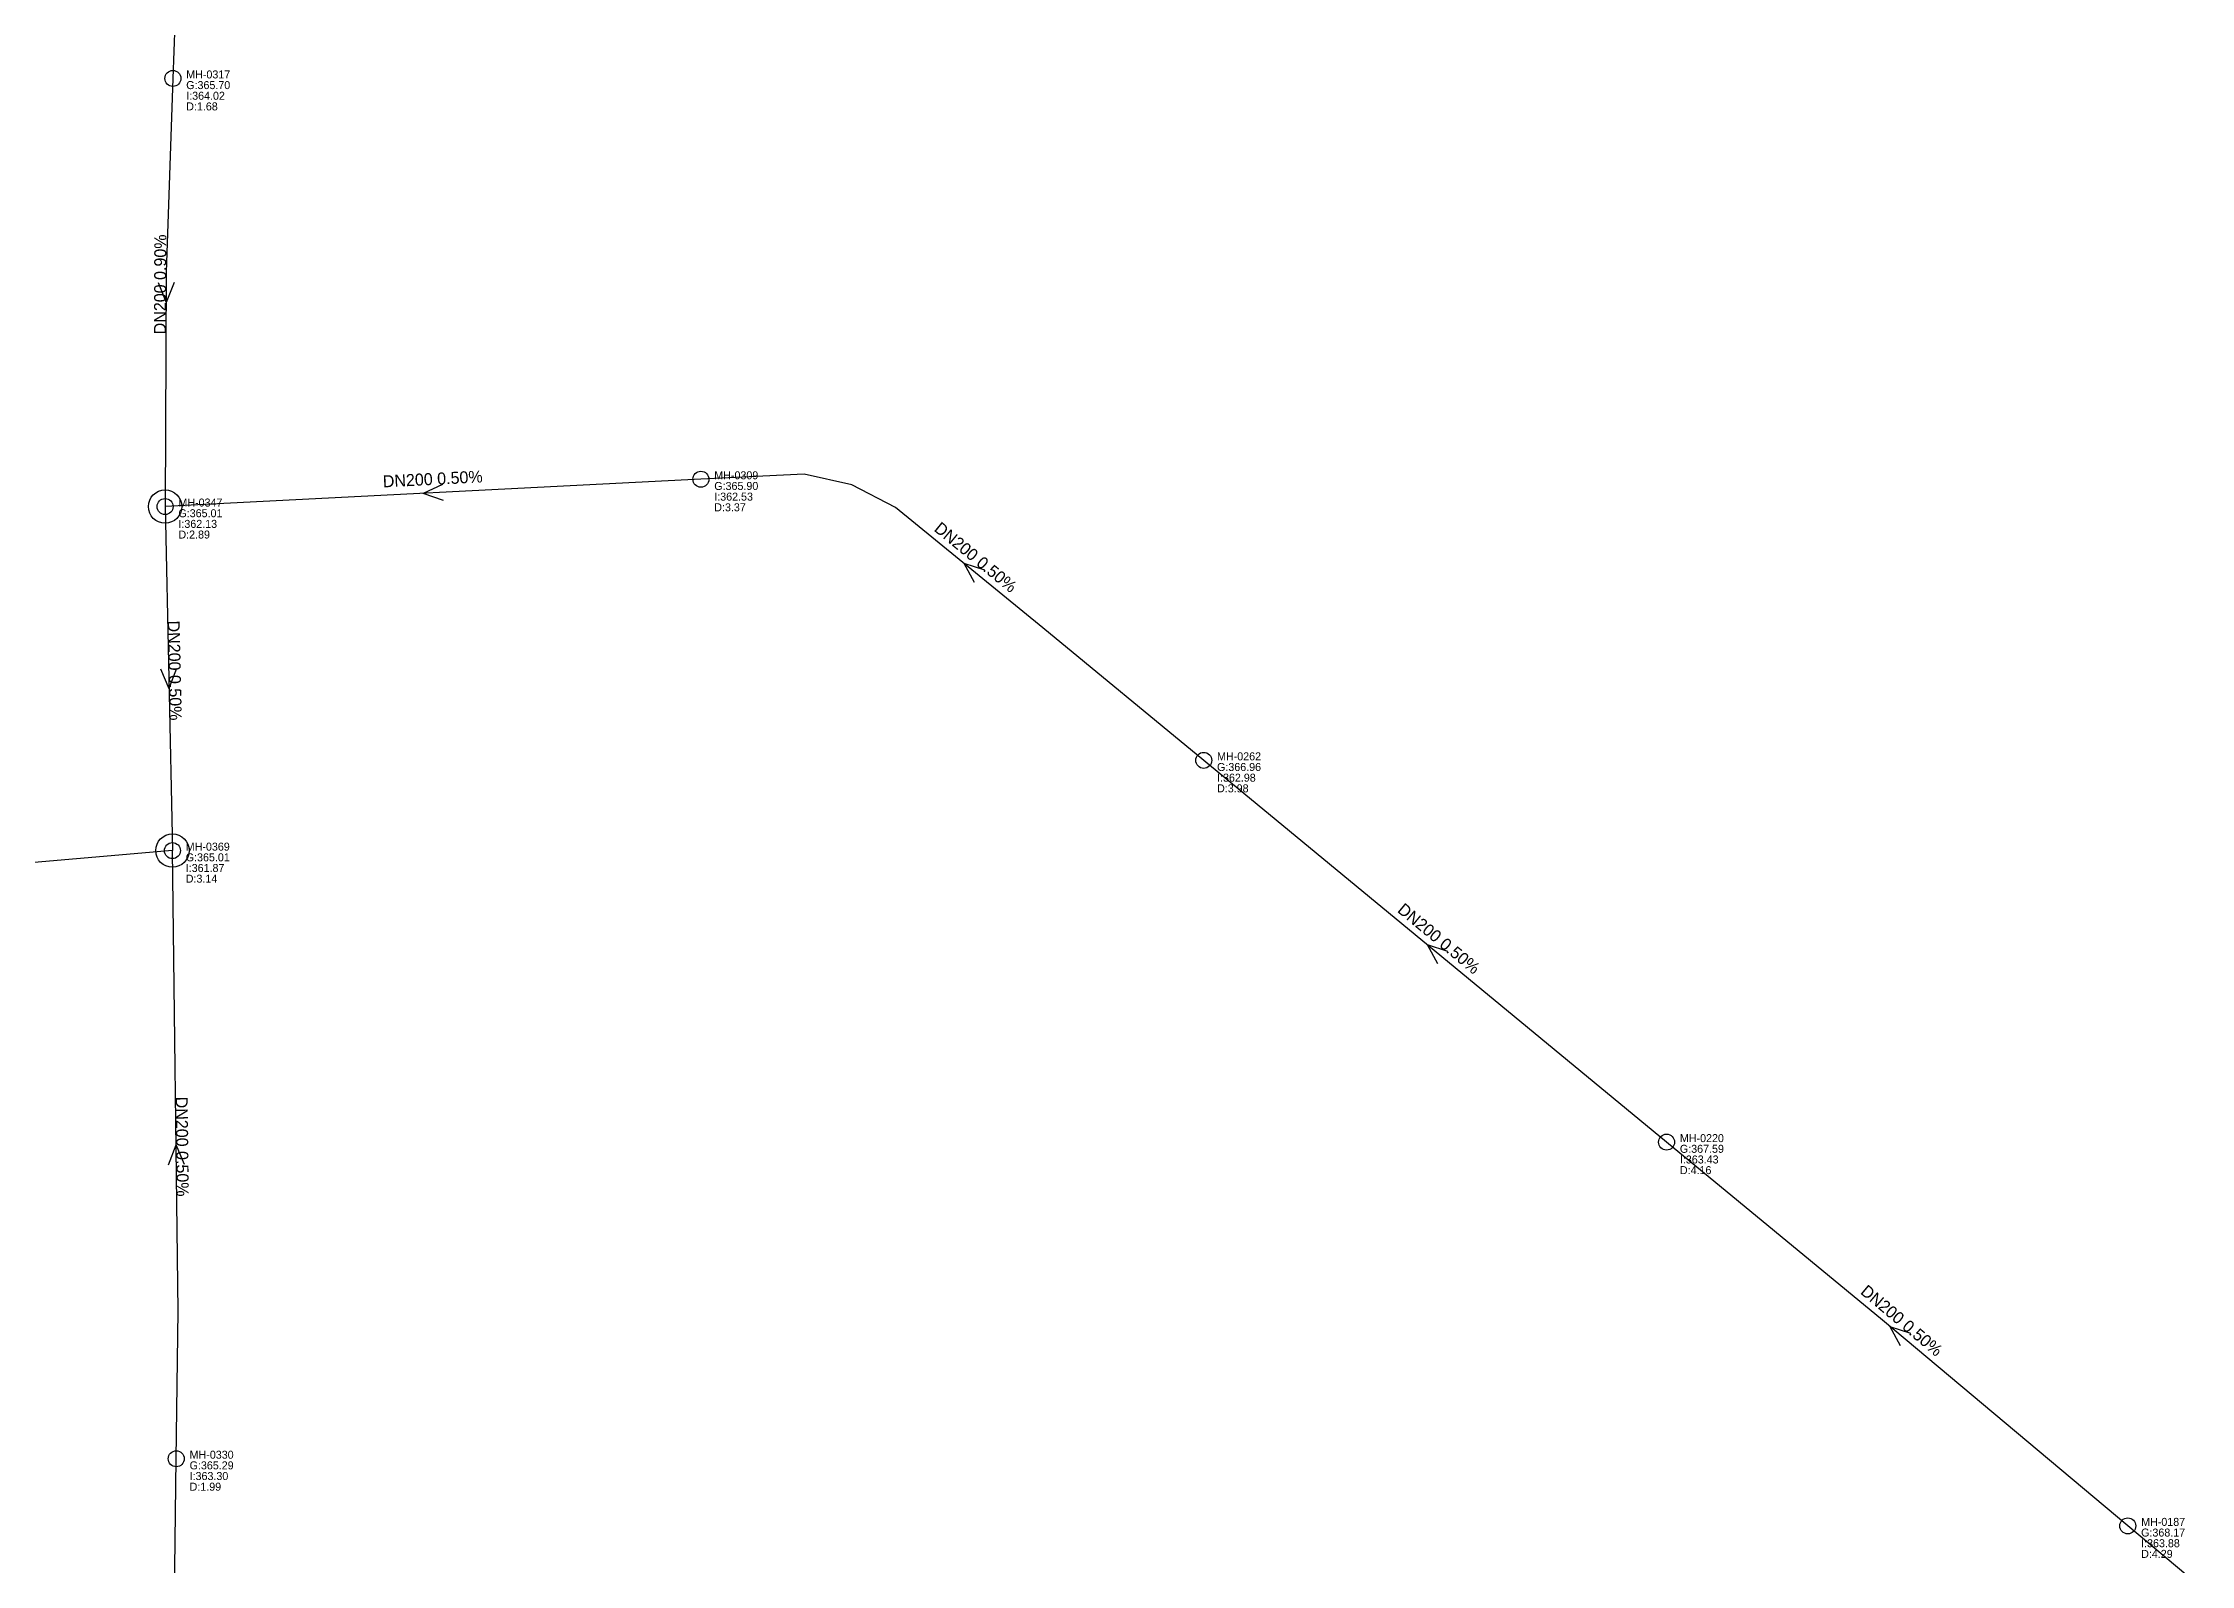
# Model space of a CAD drawing. Header units: metres. Extents: x 449149 to 451990, y 2566737 to 2570847.
# Drawn here: x 450755.5 to 451077.6, y 2570116.8 to 2570345.1 of the extents above; entities that cross this region are included whole.
import ezdxf
from ezdxf.enums import TextEntityAlignment as Align

# ---------------------------------------------------------------- set-up
doc = ezdxf.new("R2010")
doc.units = ezdxf.units.M
for name, color, linetype in [('SEW-DROP', 6, 'Continuous'), ('SEW-LABEL', 2, 'Continuous'), ('SEW-MH', 7, 'Continuous'), ('SEW-MH-LABEL', 8, 'Continuous'), ('SEW-PIPE-DN200', 3, 'Continuous')]:
    doc.layers.add(name, color=color, linetype=linetype)

msp = doc.modelspace()

# ---------------------------------------------------------------- linework, layer by layer
at = {"layer": 'SEW-DROP'}
for centre in [(450773.79, 2570275.58), (450774.89, 2570223.95)]:
    msp.add_circle(centre, 2.5, dxfattribs=at)
at = {"layer": 'SEW-LABEL'}
for p, q in [((450772.76, 2570309.21), (450773.94, 2570306.21)), ((450775.16, 2570309.2), (450773.94, 2570306.21)), ((450815.41, 2570278.9), (450812.47, 2570277.55)), ((450815.53, 2570276.5), (450812.47, 2570277.55)), ((450895.19, 2570264.2), (450893.63, 2570267.03)), ((450896.71, 2570266.06), (450893.63, 2570267.03)), ((450773.11, 2570251.24), (450774.37, 2570248.27)), ((450775.51, 2570251.29), (450774.37, 2570248.27)), ((450964.65, 2570206.98), (450963.1, 2570209.81)), ((450966.17, 2570208.83), (450963.1, 2570209.81)), ((450774.28, 2570176.82), (450775.44, 2570179.83)), ((450776.68, 2570176.85), (450775.44, 2570179.83)), ((451034.03, 2570149.67), (451032.5, 2570152.52)), ((451035.57, 2570151.51), (451032.5, 2570152.52))]:
    msp.add_line(p, q, dxfattribs=at)
at = {"layer": 'SEW-MH'}
for centre in [(450774.96, 2570339.82), (450854.15, 2570279.67), (450773.79, 2570275.58), (450929.55, 2570237.5), (450774.89, 2570223.95), (450998.96, 2570180.21), (450775.47, 2570132.71), (451068.13, 2570122.63)]:
    msp.add_circle(centre, 1.2, dxfattribs=at)
at = {"layer": 'SEW-PIPE-DN200'}
for points in [[(450778.05, 2570409.75), (450775.39, 2570352.15), (450774.96, 2570339.82)], [(450774.96, 2570339.82), (450773.97, 2570310.74), (450773.79, 2570275.58)], [(450929.55, 2570237.5), (450905.43, 2570257.4), (450883.32, 2570275.45), (450876.78, 2570278.83), (450869.61, 2570280.46), (450854.15, 2570279.67)], [(450854.15, 2570279.67), (450773.79, 2570275.58)], [(450773.79, 2570275.58), (450774.89, 2570223.95)], [(450998.96, 2570180.21), (450929.55, 2570237.5)], [(450774.89, 2570223.95), (450705.15, 2570217.92)], [(450775.47, 2570132.71), (450775.75, 2570154.85), (450774.89, 2570223.95)], [(451068.13, 2570122.63), (451031.36, 2570153.48), (450998.96, 2570180.21)], [(450774.17, 2570032.72), (450774.25, 2570034.3), (450775.47, 2570132.71)], [(451130.28, 2570070.47), (451068.13, 2570122.63)]]:
    msp.add_lwpolyline(points, dxfattribs=at)

# ---------------------------------------------------------------- texts
at = {"layer": 'SEW-LABEL'}
for s, rotation, p in [('DN200 0.90%', 89.7143, (450773.95, 2570308.91)), ('DN200 0.50%', 2.9186, (450813.97, 2570278.83)), ('DN200 0.50%', 320.7719, (450894.79, 2570267.28)), ('DN200 0.50%', -88.7827, (450774.34, 2570250.96)), ('DN200 0.50%', 320.47, (450964.25, 2570210.06)), ('DN200 0.50%', 270.7157, (450775.46, 2570179.53)), ('DN200 0.50%', 320.0068, (451033.65, 2570152.75))]:
    msp.add_text(s, height=1.8, rotation=rotation, dxfattribs=at).set_placement(p, align=Align.CENTER)
at = {"layer": 'SEW-MH-LABEL'}
for s, p in [('G:365.70', (450776.96, 2570338.22)), ('MH-0317', (450776.96, 2570339.82)), ('D:1.68', (450776.96, 2570335.02)), ('I:364.02', (450776.96, 2570336.62)), ('MH-0309', (450856.15, 2570279.67)), ('MH-0347', (450775.79, 2570275.58)), ('G:365.90', (450856.15, 2570278.07)), ('I:362.53', (450856.15, 2570276.47)), ('G:365.01', (450775.79, 2570273.98)), ('I:362.13', (450775.79, 2570272.38)), ('D:3.37', (450856.15, 2570274.87)), ('D:2.89', (450775.79, 2570270.78)), ('MH-0262', (450931.55, 2570237.5)), ('G:366.96', (450931.55, 2570235.9)), ('I:362.98', (450931.55, 2570234.3)), ('D:3.98', (450931.55, 2570232.7)), ('G:365.01', (450776.89, 2570222.35)), ('MH-0369', (450776.89, 2570223.95)), ('D:3.14', (450776.89, 2570219.15)), ('I:361.87', (450776.89, 2570220.75)), ('MH-0220', (451000.96, 2570180.21)), ('G:367.59', (451000.96, 2570178.61)), ('I:363.43', (451000.96, 2570177.01)), ('D:4.16', (451000.96, 2570175.41)), ('G:365.29', (450777.47, 2570131.11)), ('MH-0330', (450777.47, 2570132.71)), ('D:1.99', (450777.47, 2570127.91)), ('I:363.30', (450777.47, 2570129.51)), ('G:368.17', (451070.13, 2570121.03)), ('MH-0187', (451070.13, 2570122.63)), ('D:4.29', (451070.13, 2570117.83)), ('I:363.88', (451070.13, 2570119.43))]:
    msp.add_text(s, height=1.2, dxfattribs=at).set_placement(p)

doc.saveas('drawing.dxf')
